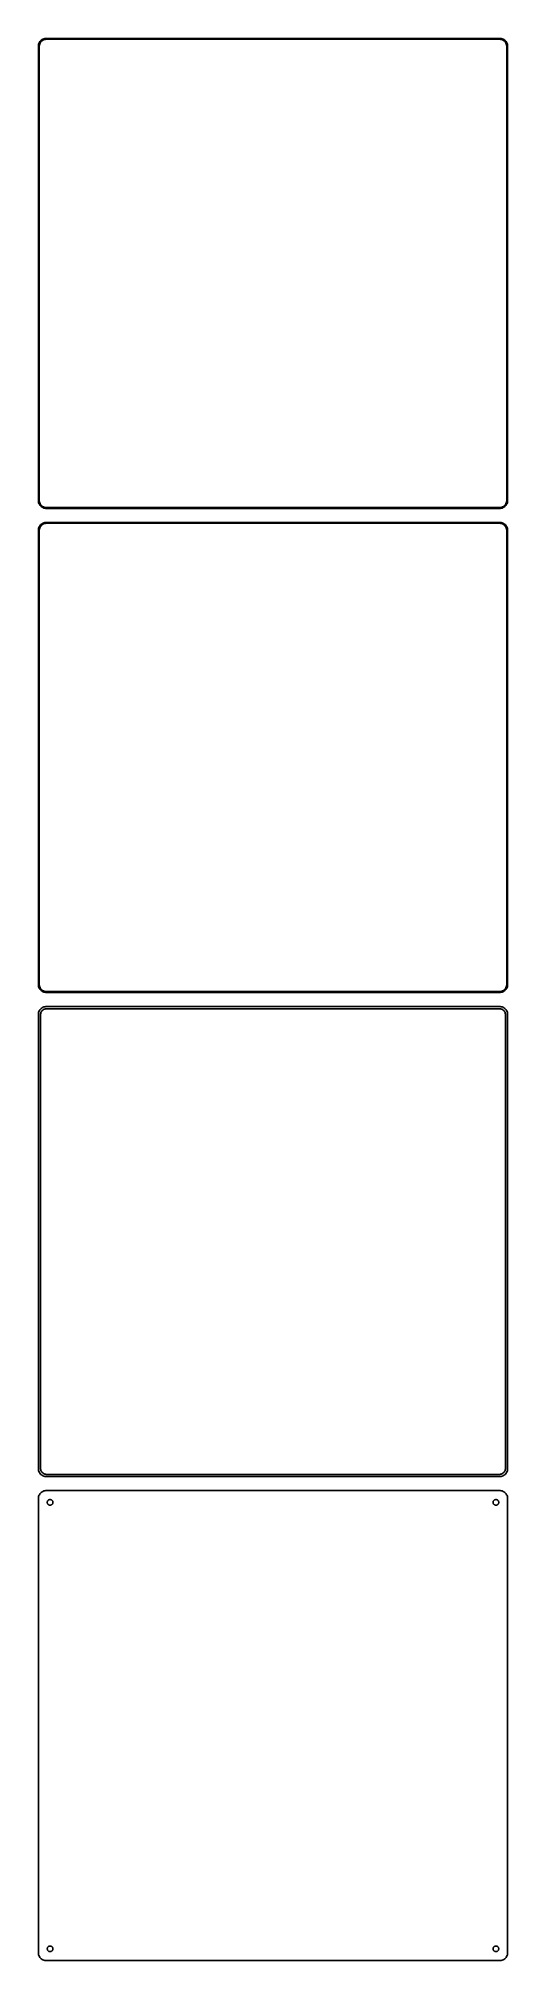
# Model space of a CAD drawing. Header units: metres. Extents: x -150 to 150, y 777 to 2004.
import ezdxf

# ---------------------------------------------------------------- set-up
doc = ezdxf.new("R2010")
doc.units = ezdxf.units.M

msp = doc.modelspace()

# ---------------------------------------------------------------- linework, layer by layer
for p, q in [((-149.843, 2000.24), (-149.961, 1999.63)), ((-149.649, 2000.84), (-149.843, 2000.24)), ((-149.382, 2001.41), (-149.649, 2000.84)), ((-149.045, 2001.94), (-149.382, 2001.41)), ((-149.351, 1999.93), (-149.166, 2000.5)), ((-149.166, 2000.5), (-148.912, 2001.04)), ((-148.645, 2002.42), (-149.045, 2001.94)), ((-148.912, 2001.04), (-148.593, 2001.54)), ((-148.187, 2002.85), (-148.645, 2002.42)), ((-148.593, 2001.54), (-148.213, 2002)), ((-148.213, 2002), (-147.778, 2002.41)), ((-147.679, 2003.22), (-148.187, 2002.85)), ((-147.778, 2002.41), (-147.295, 2002.76)), ((-147.129, 2003.52), (-147.679, 2003.22)), ((-147.295, 2002.76), (-146.772, 2003.05)), ((-146.545, 2003.76), (-147.129, 2003.52)), ((-146.772, 2003.05), (-146.218, 2003.27)), ((-145.937, 2003.91), (-146.545, 2003.76)), ((-146.218, 2003.27), (-145.64, 2003.42)), ((-145.314, 2003.99), (-145.937, 2003.91)), ((-145.64, 2003.42), (-145.048, 2003.49)), ((145.314, 2003.99), (-145.314, 2003.99)), ((-145.048, 2003.49), (145.048, 2003.49)), ((145.048, 2003.49), (145.64, 2003.42)), ((145.937, 2003.91), (145.314, 2003.99)), ((145.64, 2003.42), (146.218, 2003.27)), ((146.545, 2003.76), (145.937, 2003.91)), ((146.218, 2003.27), (146.772, 2003.05)), ((147.129, 2003.52), (146.545, 2003.76)), ((146.772, 2003.05), (147.295, 2002.76)), ((147.679, 2003.22), (147.129, 2003.52)), ((147.295, 2002.76), (147.778, 2002.41)), ((148.187, 2002.85), (147.679, 2003.22)), ((147.778, 2002.41), (148.213, 2002)), ((148.645, 2002.42), (148.187, 2002.85)), ((148.213, 2002), (148.593, 2001.54)), ((148.593, 2001.54), (148.912, 2001.04)), ((149.045, 2001.94), (148.645, 2002.42)), ((148.912, 2001.04), (149.166, 2000.5)), ((149.382, 2001.41), (149.045, 2001.94)), ((149.166, 2000.5), (149.351, 1999.93)), ((149.649, 2000.84), (149.382, 2001.41)), ((149.843, 2000.24), (149.649, 2000.84)), ((149.961, 1999.63), (149.843, 2000.24)), ((-149.961, 1999.63), (-150, 1999)), ((-150, 1999), (-150, 1709)), ((-149.5, 1998.75), (-149.463, 1999.35)), ((-149.5, 1709.25), (-149.5, 1998.75)), ((-149.463, 1999.35), (-149.351, 1999.93)), ((149.351, 1999.93), (149.463, 1999.35)), ((149.463, 1999.35), (149.5, 1998.75)), ((149.5, 1998.75), (149.5, 1709.25)), ((150, 1999), (149.961, 1999.63)), ((150, 1709), (150, 1999)), ((-150, 1709), (-149.961, 1708.37)), ((-149.961, 1708.37), (-149.843, 1707.76)), ((-149.843, 1707.76), (-149.649, 1707.16)), ((-149.649, 1707.16), (-149.382, 1706.59)), ((-149.463, 1708.65), (-149.5, 1709.25)), ((-149.351, 1708.07), (-149.463, 1708.65)), ((-149.382, 1706.59), (-149.045, 1706.06)), ((-149.166, 1707.5), (-149.351, 1708.07)), ((-148.912, 1706.96), (-149.166, 1707.5)), ((-149.045, 1706.06), (-148.645, 1705.58)), ((-148.593, 1706.46), (-148.912, 1706.96)), ((-148.645, 1705.58), (-148.187, 1705.15)), ((-148.213, 1706), (-148.593, 1706.46)), ((-147.778, 1705.59), (-148.213, 1706)), ((-147.295, 1705.24), (-147.778, 1705.59)), ((147.778, 1705.59), (147.295, 1705.24)), ((148.213, 1706), (147.778, 1705.59)), ((148.187, 1705.15), (148.645, 1705.58)), ((148.593, 1706.46), (148.213, 1706)), ((148.912, 1706.96), (148.593, 1706.46)), ((148.645, 1705.58), (149.045, 1706.06)), ((149.166, 1707.5), (148.912, 1706.96)), ((149.045, 1706.06), (149.382, 1706.59)), ((149.351, 1708.07), (149.166, 1707.5)), ((149.463, 1708.65), (149.351, 1708.07)), ((149.382, 1706.59), (149.649, 1707.16)), ((149.5, 1709.25), (149.463, 1708.65)), ((149.649, 1707.16), (149.843, 1707.76)), ((149.843, 1707.76), (149.961, 1708.37)), ((149.961, 1708.37), (150, 1709)), ((-148.645, 1693.42), (-149.045, 1692.94)), ((-148.187, 1693.85), (-148.645, 1693.42)), ((-148.213, 1693), (-147.778, 1693.41)), ((-148.187, 1705.15), (-147.679, 1704.78)), ((-147.679, 1694.22), (-148.187, 1693.85)), ((-147.778, 1693.41), (-147.295, 1693.76)), ((-147.679, 1704.78), (-147.129, 1704.48)), ((-147.129, 1694.52), (-147.679, 1694.22)), ((-146.772, 1704.95), (-147.295, 1705.24)), ((-147.295, 1693.76), (-146.772, 1694.05)), ((-147.129, 1704.48), (-146.545, 1704.24)), ((-146.545, 1694.76), (-147.129, 1694.52)), ((-146.218, 1704.73), (-146.772, 1704.95)), ((-146.772, 1694.05), (-146.218, 1694.27)), ((-146.545, 1704.24), (-145.937, 1704.09)), ((-145.937, 1694.91), (-146.545, 1694.76)), ((-145.64, 1704.58), (-146.218, 1704.73)), ((-146.218, 1694.27), (-145.64, 1694.42)), ((-145.937, 1704.09), (-145.314, 1704.01)), ((-145.314, 1694.99), (-145.937, 1694.91)), ((-145.048, 1704.51), (-145.64, 1704.58)), ((-145.64, 1694.42), (-145.048, 1694.49)), ((-145.314, 1704.01), (145.314, 1704.01)), ((145.314, 1694.99), (-145.314, 1694.99)), ((145.048, 1704.51), (-145.048, 1704.51)), ((-145.048, 1694.49), (145.048, 1694.49)), ((145.64, 1704.58), (145.048, 1704.51)), ((145.048, 1694.49), (145.64, 1694.42)), ((145.314, 1704.01), (145.937, 1704.09)), ((145.937, 1694.91), (145.314, 1694.99)), ((146.218, 1704.73), (145.64, 1704.58)), ((145.64, 1694.42), (146.218, 1694.27)), ((145.937, 1704.09), (146.545, 1704.24)), ((146.545, 1694.76), (145.937, 1694.91)), ((146.772, 1704.95), (146.218, 1704.73)), ((146.218, 1694.27), (146.772, 1694.05)), ((146.545, 1704.24), (147.129, 1704.48)), ((147.129, 1694.52), (146.545, 1694.76)), ((147.295, 1705.24), (146.772, 1704.95)), ((146.772, 1694.05), (147.295, 1693.76)), ((147.129, 1704.48), (147.679, 1704.78)), ((147.679, 1694.22), (147.129, 1694.52)), ((147.295, 1693.76), (147.778, 1693.41)), ((147.679, 1704.78), (148.187, 1705.15)), ((148.187, 1693.85), (147.679, 1694.22)), ((147.778, 1693.41), (148.213, 1693)), ((148.645, 1693.42), (148.187, 1693.85)), ((149.045, 1692.94), (148.645, 1693.42)), ((-149.961, 1690.63), (-150, 1690)), ((-150, 1690), (-150, 1400)), ((-149.843, 1691.24), (-149.961, 1690.63)), ((-149.649, 1691.84), (-149.843, 1691.24)), ((-149.382, 1692.41), (-149.649, 1691.84)), ((-149.5, 1689.75), (-149.463, 1690.35)), ((-149.5, 1400.25), (-149.5, 1689.75)), ((-149.463, 1690.35), (-149.351, 1690.93)), ((-149.045, 1692.94), (-149.382, 1692.41)), ((-149.351, 1690.93), (-149.166, 1691.5)), ((-149.166, 1691.5), (-148.912, 1692.04)), ((-148.912, 1692.04), (-148.593, 1692.54)), ((-148.593, 1692.54), (-148.213, 1693)), ((148.213, 1693), (148.593, 1692.54)), ((148.593, 1692.54), (148.912, 1692.04)), ((148.912, 1692.04), (149.166, 1691.5)), ((149.382, 1692.41), (149.045, 1692.94)), ((149.166, 1691.5), (149.351, 1690.93)), ((149.351, 1690.93), (149.463, 1690.35)), ((149.649, 1691.84), (149.382, 1692.41)), ((149.463, 1690.35), (149.5, 1689.75)), ((149.5, 1689.75), (149.5, 1400.25)), ((149.843, 1691.24), (149.649, 1691.84)), ((149.961, 1690.63), (149.843, 1691.24)), ((150, 1690), (149.961, 1690.63)), ((150, 1400), (150, 1690)), ((-150, 1400), (-149.961, 1399.37)), ((-149.961, 1399.37), (-149.843, 1398.76)), ((-149.843, 1398.76), (-149.649, 1398.16)), ((-149.463, 1399.65), (-149.5, 1400.25)), ((-149.351, 1399.07), (-149.463, 1399.65)), ((-149.166, 1398.5), (-149.351, 1399.07)), ((149.351, 1399.07), (149.166, 1398.5)), ((149.463, 1399.65), (149.351, 1399.07)), ((149.5, 1400.25), (149.463, 1399.65)), ((149.649, 1398.16), (149.843, 1398.76)), ((149.843, 1398.76), (149.961, 1399.37)), ((149.961, 1399.37), (150, 1400)), ((-149.649, 1398.16), (-149.382, 1397.59)), ((-149.382, 1397.59), (-149.045, 1397.06)), ((-148.912, 1397.96), (-149.166, 1398.5)), ((-149.045, 1397.06), (-148.645, 1396.58)), ((-148.593, 1397.46), (-148.912, 1397.96)), ((-148.645, 1396.58), (-148.187, 1396.15)), ((-148.213, 1397), (-148.593, 1397.46)), ((-147.778, 1396.59), (-148.213, 1397)), ((-148.187, 1396.15), (-147.679, 1395.78)), ((-147.295, 1396.24), (-147.778, 1396.59)), ((-147.679, 1395.78), (-147.129, 1395.48)), ((-146.772, 1395.95), (-147.295, 1396.24)), ((-147.129, 1395.48), (-146.545, 1395.24)), ((-146.218, 1395.73), (-146.772, 1395.95)), ((-146.545, 1395.24), (-145.937, 1395.09)), ((-145.64, 1395.58), (-146.218, 1395.73)), ((-145.937, 1395.09), (-145.314, 1395.01)), ((-145.048, 1395.51), (-145.64, 1395.58)), ((-145.314, 1395.01), (145.314, 1395.01)), ((145.048, 1395.51), (-145.048, 1395.51)), ((145.64, 1395.58), (145.048, 1395.51)), ((145.314, 1395.01), (145.937, 1395.09)), ((146.218, 1395.73), (145.64, 1395.58)), ((145.937, 1395.09), (146.545, 1395.24)), ((146.772, 1395.95), (146.218, 1395.73)), ((146.545, 1395.24), (147.129, 1395.48)), ((147.295, 1396.24), (146.772, 1395.95)), ((147.129, 1395.48), (147.679, 1395.78)), ((147.778, 1396.59), (147.295, 1396.24)), ((147.679, 1395.78), (148.187, 1396.15)), ((148.213, 1397), (147.778, 1396.59)), ((148.187, 1396.15), (148.645, 1396.58)), ((148.593, 1397.46), (148.213, 1397)), ((148.912, 1397.96), (148.593, 1397.46)), ((148.645, 1396.58), (149.045, 1397.06)), ((149.166, 1398.5), (148.912, 1397.96)), ((149.045, 1397.06), (149.382, 1397.59)), ((149.382, 1397.59), (149.649, 1398.16)), ((-149.961, 1381.63), (-150, 1381)), ((-150, 1381), (-150, 1091)), ((-149.843, 1382.24), (-149.961, 1381.63)), ((-149.649, 1382.84), (-149.843, 1382.24)), ((-149.382, 1383.41), (-149.649, 1382.84)), ((-149.045, 1383.94), (-149.382, 1383.41)), ((-148.645, 1384.42), (-149.045, 1383.94)), ((-148.187, 1384.85), (-148.645, 1384.42)), ((-148.619, 1380.75), (-148.589, 1381.23)), ((-148.619, 1091.25), (-148.619, 1380.75)), ((-148.589, 1381.23), (-148.498, 1381.71)), ((-148.498, 1381.71), (-148.348, 1382.17)), ((-148.348, 1382.17), (-148.141, 1382.61)), ((-147.679, 1385.22), (-148.187, 1384.85)), ((-148.141, 1382.61), (-147.88, 1383.02)), ((-147.88, 1383.02), (-147.571, 1383.4)), ((-147.129, 1385.52), (-147.679, 1385.22)), ((-147.571, 1383.4), (-147.216, 1383.73)), ((-147.216, 1383.73), (-146.823, 1384.02)), ((-146.545, 1385.76), (-147.129, 1385.52)), ((-146.823, 1384.02), (-146.398, 1384.25)), ((-145.937, 1385.91), (-146.545, 1385.76)), ((-146.398, 1384.25), (-145.946, 1384.43)), ((-145.946, 1384.43), (-145.475, 1384.55)), ((-145.314, 1385.99), (-145.937, 1385.91)), ((-145.475, 1384.55), (-144.993, 1384.61)), ((145.314, 1385.99), (-145.314, 1385.99)), ((-144.993, 1384.61), (144.993, 1384.61)), ((144.993, 1384.61), (145.475, 1384.55)), ((145.937, 1385.91), (145.314, 1385.99)), ((145.475, 1384.55), (145.946, 1384.43)), ((146.545, 1385.76), (145.937, 1385.91)), ((145.946, 1384.43), (146.398, 1384.25)), ((146.398, 1384.25), (146.823, 1384.02)), ((147.129, 1385.52), (146.545, 1385.76)), ((146.823, 1384.02), (147.216, 1383.73)), ((147.679, 1385.22), (147.129, 1385.52)), ((147.216, 1383.73), (147.571, 1383.4)), ((147.571, 1383.4), (147.88, 1383.02)), ((148.187, 1384.85), (147.679, 1385.22)), ((147.88, 1383.02), (148.141, 1382.61)), ((148.141, 1382.61), (148.348, 1382.17)), ((148.645, 1384.42), (148.187, 1384.85)), ((148.348, 1382.17), (148.498, 1381.71)), ((148.498, 1381.71), (148.589, 1381.23)), ((148.589, 1381.23), (148.619, 1380.75)), ((148.619, 1380.75), (148.619, 1091.25)), ((149.045, 1383.94), (148.645, 1384.42)), ((149.382, 1383.41), (149.045, 1383.94)), ((149.649, 1382.84), (149.382, 1383.41)), ((149.843, 1382.24), (149.649, 1382.84)), ((149.961, 1381.63), (149.843, 1382.24)), ((150, 1381), (149.961, 1381.63)), ((150, 1091), (150, 1381)), ((-150, 1091), (-149.961, 1090.37)), ((-149.961, 1090.37), (-149.843, 1089.76)), ((-149.843, 1089.76), (-149.649, 1089.16)), ((-149.649, 1089.16), (-149.382, 1088.59)), ((-149.382, 1088.59), (-149.045, 1088.06)), ((-149.045, 1088.06), (-148.645, 1087.58)), ((-148.645, 1087.58), (-148.187, 1087.15)), ((-148.589, 1090.77), (-148.619, 1091.25)), ((-148.498, 1090.29), (-148.589, 1090.77)), ((-148.348, 1089.83), (-148.498, 1090.29)), ((-148.141, 1089.39), (-148.348, 1089.83)), ((-148.187, 1087.15), (-147.679, 1086.78)), ((-147.88, 1088.98), (-148.141, 1089.39)), ((-147.571, 1088.6), (-147.88, 1088.98)), ((-147.679, 1086.78), (-147.129, 1086.48)), ((-147.216, 1088.27), (-147.571, 1088.6)), ((-146.823, 1087.98), (-147.216, 1088.27)), ((-147.129, 1086.48), (-146.545, 1086.24)), ((-146.398, 1087.75), (-146.823, 1087.98)), ((-146.545, 1086.24), (-145.937, 1086.09)), ((-145.946, 1087.57), (-146.398, 1087.75)), ((-145.475, 1087.45), (-145.946, 1087.57)), ((-145.937, 1086.09), (-145.314, 1086.01)), ((-144.993, 1087.39), (-145.475, 1087.45)), ((-145.314, 1086.01), (145.314, 1086.01)), ((144.993, 1087.39), (-144.993, 1087.39)), ((145.475, 1087.45), (144.993, 1087.39)), ((145.314, 1086.01), (145.937, 1086.09)), ((145.946, 1087.57), (145.475, 1087.45)), ((145.937, 1086.09), (146.545, 1086.24)), ((146.398, 1087.75), (145.946, 1087.57)), ((146.823, 1087.98), (146.398, 1087.75)), ((146.545, 1086.24), (147.129, 1086.48)), ((147.216, 1088.27), (146.823, 1087.98)), ((147.129, 1086.48), (147.679, 1086.78)), ((147.571, 1088.6), (147.216, 1088.27)), ((147.88, 1088.98), (147.571, 1088.6)), ((147.679, 1086.78), (148.187, 1087.15)), ((148.141, 1089.39), (147.88, 1088.98)), ((148.348, 1089.83), (148.141, 1089.39)), ((148.187, 1087.15), (148.645, 1087.58)), ((148.498, 1090.29), (148.348, 1089.83)), ((148.589, 1090.77), (148.498, 1090.29)), ((148.619, 1091.25), (148.589, 1090.77)), ((148.645, 1087.58), (149.045, 1088.06)), ((149.045, 1088.06), (149.382, 1088.59)), ((149.382, 1088.59), (149.649, 1089.16)), ((149.649, 1089.16), (149.843, 1089.76)), ((149.843, 1089.76), (149.961, 1090.37)), ((149.961, 1090.37), (150, 1091)), ((-149.961, 1072.63), (-150, 1072)), ((-150, 1072), (-150, 782)), ((-149.843, 1073.24), (-149.961, 1072.63)), ((-149.649, 1073.84), (-149.843, 1073.24)), ((-149.382, 1074.41), (-149.649, 1073.84)), ((-149.045, 1074.94), (-149.382, 1074.41)), ((-148.645, 1075.42), (-149.045, 1074.94)), ((-148.187, 1075.85), (-148.645, 1075.42)), ((-147.679, 1076.22), (-148.187, 1075.85)), ((-147.129, 1076.52), (-147.679, 1076.22)), ((-146.545, 1076.76), (-147.129, 1076.52)), ((-145.937, 1076.91), (-146.545, 1076.76)), ((-145.314, 1076.99), (-145.937, 1076.91)), ((145.314, 1076.99), (-145.314, 1076.99)), ((-144.3, 1069.5), (-144.286, 1069.73)), ((-144.286, 1069.27), (-144.3, 1069.5)), ((-144.286, 1069.73), (-144.243, 1069.95)), ((-144.243, 1069.05), (-144.286, 1069.27)), ((-144.243, 1069.95), (-144.174, 1070.16)), ((-144.174, 1068.84), (-144.243, 1069.05)), ((-144.174, 1070.16), (-144.077, 1070.37)), ((-144.077, 1068.63), (-144.174, 1068.84)), ((-144.077, 1070.37), (-143.956, 1070.56)), ((-143.956, 1068.44), (-144.077, 1068.63)), ((-143.956, 1070.56), (-143.812, 1070.73)), ((-143.812, 1068.27), (-143.956, 1068.44)), ((-143.812, 1070.73), (-143.647, 1070.89)), ((-143.647, 1068.11), (-143.812, 1068.27)), ((-143.647, 1070.89), (-143.464, 1071.02)), ((-143.464, 1067.98), (-143.647, 1068.11)), ((-143.464, 1071.02), (-143.266, 1071.13)), ((-143.266, 1067.87), (-143.464, 1067.98)), ((-143.266, 1071.13), (-143.056, 1071.21)), ((-143.056, 1067.79), (-143.266, 1067.87)), ((-143.056, 1071.21), (-142.837, 1071.27)), ((-142.837, 1067.73), (-143.056, 1067.79)), ((-142.837, 1071.27), (-142.613, 1071.3)), ((-142.613, 1067.7), (-142.837, 1067.73)), ((-142.613, 1071.3), (-142.387, 1071.3)), ((-142.387, 1067.7), (-142.613, 1067.7)), ((-142.387, 1071.3), (-142.163, 1071.27)), ((-142.163, 1067.73), (-142.387, 1067.7)), ((-142.163, 1071.27), (-141.944, 1071.21)), ((-141.944, 1067.79), (-142.163, 1067.73)), ((-141.944, 1071.21), (-141.734, 1071.13)), ((-141.734, 1067.87), (-141.944, 1067.79)), ((-141.734, 1071.13), (-141.536, 1071.02)), ((-141.536, 1067.98), (-141.734, 1067.87)), ((-141.536, 1071.02), (-141.353, 1070.89)), ((-141.353, 1068.11), (-141.536, 1067.98)), ((-141.353, 1070.89), (-141.188, 1070.73)), ((-141.188, 1068.27), (-141.353, 1068.11)), ((-141.188, 1070.73), (-141.044, 1070.56)), ((-141.044, 1068.44), (-141.188, 1068.27)), ((-141.044, 1070.56), (-140.923, 1070.37)), ((-140.923, 1068.63), (-141.044, 1068.44)), ((-140.923, 1070.37), (-140.826, 1070.16)), ((-140.826, 1068.84), (-140.923, 1068.63)), ((-140.826, 1070.16), (-140.757, 1069.95)), ((-140.757, 1069.05), (-140.826, 1068.84)), ((-140.757, 1069.95), (-140.714, 1069.73)), ((-140.714, 1069.27), (-140.757, 1069.05)), ((-140.714, 1069.73), (-140.7, 1069.5)), ((-140.7, 1069.5), (-140.714, 1069.27)), ((140.7, 1069.5), (140.714, 1069.73)), ((140.714, 1069.27), (140.7, 1069.5)), ((140.714, 1069.73), (140.757, 1069.95)), ((140.757, 1069.05), (140.714, 1069.27)), ((140.757, 1069.95), (140.826, 1070.16)), ((140.826, 1068.84), (140.757, 1069.05)), ((140.826, 1070.16), (140.923, 1070.37)), ((140.923, 1068.63), (140.826, 1068.84)), ((140.923, 1070.37), (141.044, 1070.56)), ((141.044, 1068.44), (140.923, 1068.63)), ((141.044, 1070.56), (141.188, 1070.73)), ((141.188, 1068.27), (141.044, 1068.44)), ((141.188, 1070.73), (141.353, 1070.89)), ((141.353, 1068.11), (141.188, 1068.27)), ((141.353, 1070.89), (141.536, 1071.02)), ((141.536, 1067.98), (141.353, 1068.11)), ((141.536, 1071.02), (141.734, 1071.13)), ((141.734, 1067.87), (141.536, 1067.98)), ((141.734, 1071.13), (141.944, 1071.21)), ((141.944, 1067.79), (141.734, 1067.87)), ((141.944, 1071.21), (142.163, 1071.27)), ((142.163, 1067.73), (141.944, 1067.79)), ((142.163, 1071.27), (142.387, 1071.3)), ((142.387, 1067.7), (142.163, 1067.73)), ((142.387, 1071.3), (142.613, 1071.3)), ((142.613, 1067.7), (142.387, 1067.7)), ((142.613, 1071.3), (142.837, 1071.27)), ((142.837, 1067.73), (142.613, 1067.7)), ((142.837, 1071.27), (143.056, 1071.21)), ((143.056, 1067.79), (142.837, 1067.73)), ((143.056, 1071.21), (143.266, 1071.13)), ((143.266, 1067.87), (143.056, 1067.79)), ((143.266, 1071.13), (143.464, 1071.02)), ((143.464, 1067.98), (143.266, 1067.87)), ((143.464, 1071.02), (143.647, 1070.89)), ((143.647, 1068.11), (143.464, 1067.98)), ((143.647, 1070.89), (143.812, 1070.73)), ((143.812, 1068.27), (143.647, 1068.11)), ((143.812, 1070.73), (143.956, 1070.56)), ((143.956, 1068.44), (143.812, 1068.27)), ((143.956, 1070.56), (144.077, 1070.37)), ((144.077, 1068.63), (143.956, 1068.44)), ((144.077, 1070.37), (144.174, 1070.16)), ((144.174, 1068.84), (144.077, 1068.63)), ((144.174, 1070.16), (144.243, 1069.95)), ((144.243, 1069.05), (144.174, 1068.84)), ((144.243, 1069.95), (144.286, 1069.73)), ((144.286, 1069.27), (144.243, 1069.05)), ((144.286, 1069.73), (144.3, 1069.5)), ((144.3, 1069.5), (144.286, 1069.27)), ((145.937, 1076.91), (145.314, 1076.99)), ((146.545, 1076.76), (145.937, 1076.91)), ((147.129, 1076.52), (146.545, 1076.76)), ((147.679, 1076.22), (147.129, 1076.52)), ((148.187, 1075.85), (147.679, 1076.22)), ((148.645, 1075.42), (148.187, 1075.85)), ((149.045, 1074.94), (148.645, 1075.42)), ((149.382, 1074.41), (149.045, 1074.94)), ((149.649, 1073.84), (149.382, 1074.41)), ((149.843, 1073.24), (149.649, 1073.84)), ((149.961, 1072.63), (149.843, 1073.24)), ((150, 1072), (149.961, 1072.63)), ((150, 782), (150, 1072)), ((-144.174, 785.163), (-144.077, 785.367)), ((-144.077, 785.367), (-143.956, 785.558)), ((-143.956, 785.558), (-143.812, 785.732)), ((-143.812, 785.732), (-143.647, 785.887)), ((-143.647, 785.887), (-143.464, 786.02)), ((-143.464, 786.02), (-143.266, 786.129)), ((-143.266, 786.129), (-143.056, 786.212)), ((-143.056, 786.212), (-142.837, 786.268)), ((-142.837, 786.268), (-142.613, 786.296)), ((-142.613, 786.296), (-142.387, 786.296)), ((-142.387, 786.296), (-142.163, 786.268)), ((-142.163, 786.268), (-141.944, 786.212)), ((-141.944, 786.212), (-141.734, 786.129)), ((-141.734, 786.129), (-141.536, 786.02)), ((-141.536, 786.02), (-141.353, 785.887)), ((-141.353, 785.887), (-141.188, 785.732)), ((-141.188, 785.732), (-141.044, 785.558)), ((-141.044, 785.558), (-140.923, 785.367)), ((-140.923, 785.367), (-140.826, 785.163)), ((140.826, 785.163), (140.923, 785.367)), ((140.923, 785.367), (141.044, 785.558)), ((141.044, 785.558), (141.188, 785.732)), ((141.188, 785.732), (141.353, 785.887)), ((141.353, 785.887), (141.536, 786.02)), ((141.536, 786.02), (141.734, 786.129)), ((141.734, 786.129), (141.944, 786.212)), ((141.944, 786.212), (142.163, 786.268)), ((142.163, 786.268), (142.387, 786.296)), ((142.387, 786.296), (142.613, 786.296)), ((142.613, 786.296), (142.837, 786.268)), ((142.837, 786.268), (143.056, 786.212)), ((143.056, 786.212), (143.266, 786.129)), ((143.266, 786.129), (143.464, 786.02)), ((143.464, 786.02), (143.647, 785.887)), ((143.647, 785.887), (143.812, 785.732)), ((143.812, 785.732), (143.956, 785.558)), ((143.956, 785.558), (144.077, 785.367)), ((144.077, 785.367), (144.174, 785.163)), ((-150, 782), (-149.961, 781.373)), ((-149.961, 781.373), (-149.843, 780.757)), ((-149.843, 780.757), (-149.649, 780.159)), ((-149.649, 780.159), (-149.382, 779.591)), ((-149.382, 779.591), (-149.045, 779.061)), ((-149.045, 779.061), (-148.645, 778.577)), ((-148.645, 778.577), (-148.187, 778.147)), ((-148.187, 778.147), (-147.679, 777.778)), ((-147.679, 777.778), (-147.129, 777.476)), ((-147.129, 777.476), (-146.545, 777.245)), ((-146.545, 777.245), (-145.937, 777.089)), ((-145.937, 777.089), (-145.314, 777.01)), ((-145.314, 777.01), (145.314, 777.01)), ((-144.3, 784.5), (-144.286, 784.726)), ((-144.286, 784.274), (-144.3, 784.5)), ((-144.286, 784.726), (-144.243, 784.948)), ((-144.243, 784.052), (-144.286, 784.274)), ((-144.243, 784.948), (-144.174, 785.163)), ((-144.174, 783.837), (-144.243, 784.052)), ((-144.077, 783.633), (-144.174, 783.837)), ((-143.956, 783.442), (-144.077, 783.633)), ((-143.812, 783.268), (-143.956, 783.442)), ((-143.647, 783.113), (-143.812, 783.268)), ((-143.464, 782.98), (-143.647, 783.113)), ((-143.266, 782.871), (-143.464, 782.98)), ((-143.056, 782.788), (-143.266, 782.871)), ((-142.837, 782.732), (-143.056, 782.788)), ((-142.613, 782.704), (-142.837, 782.732)), ((-142.387, 782.704), (-142.613, 782.704)), ((-142.163, 782.732), (-142.387, 782.704)), ((-141.944, 782.788), (-142.163, 782.732)), ((-141.734, 782.871), (-141.944, 782.788)), ((-141.536, 782.98), (-141.734, 782.871)), ((-141.353, 783.113), (-141.536, 782.98)), ((-141.188, 783.268), (-141.353, 783.113)), ((-141.044, 783.442), (-141.188, 783.268)), ((-140.923, 783.633), (-141.044, 783.442)), ((-140.826, 783.837), (-140.923, 783.633)), ((-140.826, 785.163), (-140.757, 784.948)), ((-140.757, 784.052), (-140.826, 783.837)), ((-140.757, 784.948), (-140.714, 784.726)), ((-140.714, 784.274), (-140.757, 784.052)), ((-140.714, 784.726), (-140.7, 784.5)), ((-140.7, 784.5), (-140.714, 784.274)), ((140.7, 784.5), (140.714, 784.726)), ((140.714, 784.274), (140.7, 784.5)), ((140.714, 784.726), (140.757, 784.948)), ((140.757, 784.052), (140.714, 784.274)), ((140.757, 784.948), (140.826, 785.163)), ((140.826, 783.837), (140.757, 784.052)), ((140.923, 783.633), (140.826, 783.837)), ((141.044, 783.442), (140.923, 783.633)), ((141.188, 783.268), (141.044, 783.442)), ((141.353, 783.113), (141.188, 783.268)), ((141.536, 782.98), (141.353, 783.113)), ((141.734, 782.871), (141.536, 782.98)), ((141.944, 782.788), (141.734, 782.871)), ((142.163, 782.732), (141.944, 782.788)), ((142.387, 782.704), (142.163, 782.732)), ((142.613, 782.704), (142.387, 782.704)), ((142.837, 782.732), (142.613, 782.704)), ((143.056, 782.788), (142.837, 782.732)), ((143.266, 782.871), (143.056, 782.788)), ((143.464, 782.98), (143.266, 782.871)), ((143.647, 783.113), (143.464, 782.98)), ((143.812, 783.268), (143.647, 783.113)), ((143.956, 783.442), (143.812, 783.268)), ((144.077, 783.633), (143.956, 783.442)), ((144.174, 783.837), (144.077, 783.633)), ((144.174, 785.163), (144.243, 784.948)), ((144.243, 784.052), (144.174, 783.837)), ((144.243, 784.948), (144.286, 784.726)), ((144.286, 784.274), (144.243, 784.052)), ((144.286, 784.726), (144.3, 784.5)), ((144.3, 784.5), (144.286, 784.274)), ((145.314, 777.01), (145.937, 777.089)), ((145.937, 777.089), (146.545, 777.245)), ((146.545, 777.245), (147.129, 777.476)), ((147.129, 777.476), (147.679, 777.778)), ((147.679, 777.778), (148.187, 778.147)), ((148.187, 778.147), (148.645, 778.577)), ((148.645, 778.577), (149.045, 779.061)), ((149.045, 779.061), (149.382, 779.591)), ((149.382, 779.591), (149.649, 780.159)), ((149.649, 780.159), (149.843, 780.757)), ((149.843, 780.757), (149.961, 781.373)), ((149.961, 781.373), (150, 782))]:
    msp.add_line(p, q)

doc.saveas('drawing.dxf')
